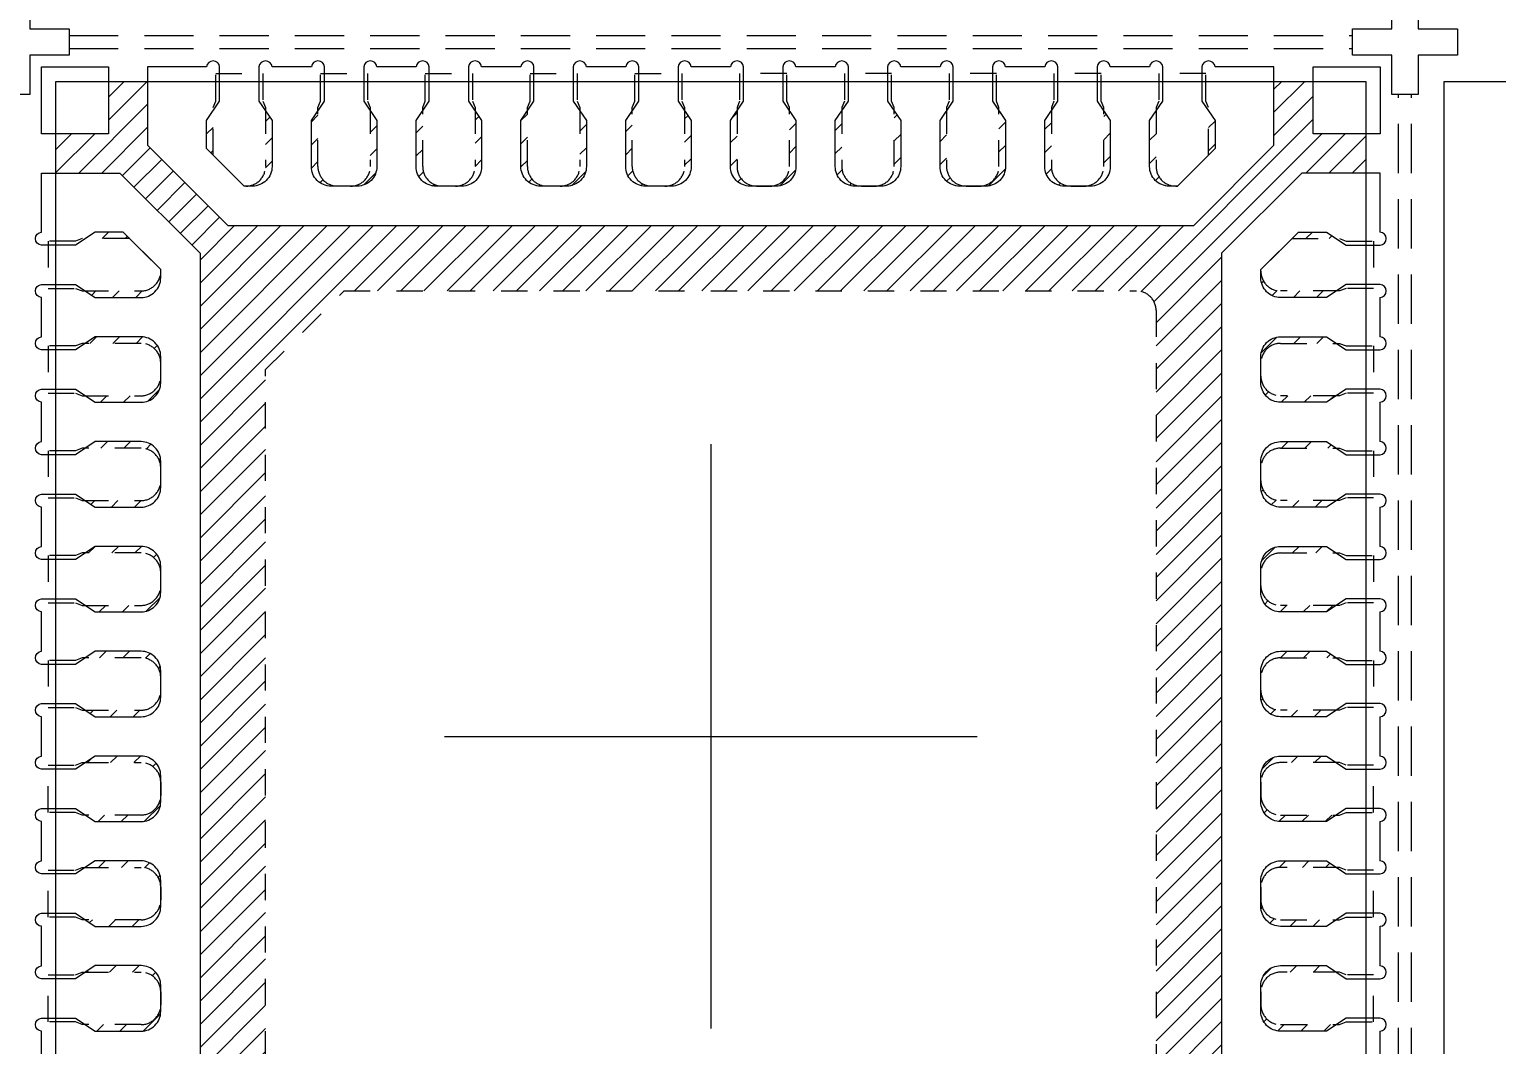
# Model space of a CAD drawing. Extents: x -140 to 3541, y -503 to -95.
# Drawn here: x 3213.26 to 3218.86, y -342.24 to -338.36 of the extents above; entities that cross this region are included whole.
import ezdxf

# ---------------------------------------------------------------- set-up
doc = ezdxf.new("R2010")
doc.units = 0
doc.header["$LTSCALE"] = 5
doc.header["$MEASUREMENT"] = 0
doc.header["$PDMODE"] = 3
doc.linetypes.add('CENTER', pattern=[2, 1.25, -0.25, 0.25, -0.25])
doc.linetypes.add('HIDDEN', pattern=[0.375, 0.25, -0.125])
doc.layers.get('Defpoints').update_dxf_attribs({"linetype": 'CONTINUOUS'})
for name, color, linetype in [('1', 7, 'CONTINUOUS'), ('1D', 4, 'CONTINUOUS'), ('center', 1, 'CONTINUOUS'), ('ETCH', 4, 'CONTINUOUS'), ('PKG', 2, 'CONTINUOUS'), ('标注', 4, 'CONTINUOUS')]:
    doc.layers.add(name, color=color, linetype=linetype)
doc.styles.add('SIMPLEX', font='SIMPLEX')
doc.styles.add('宋体', font='')
doc.styles.get('宋体').set_extended_font_data('SimSun')
doc.dimstyles.new('副本Standard', dxfattribs={"dimtxt": 0.05, "dimasz": 0.05, "dimexe": 0.07, "dimexo": 0.07, "dimgap": 0.07, "dimtad": 1, "dimzin": 1, "dimdsep": 46, "dimtxsty": 'SIMPLEX', "dimcen": 0.1, "dimclrd": 256, "dimclre": 256, "dimclrt": 256, "dimadec": 0, "dimazin": 0, "dimtfac": 1, "dimtofl": 0, "dimtmove": 0, "dimatfit": 0, "dimfxl": 1, "dimlwd": -1, "dimlwe": -1, "dimarcsym": 0})
pattern_1 = [(45, (3216.350355, -338.826074), (-0.0441942, 0.0441942), [])]

# ---------------------------------------------------------------- blocks, each defined once
blk = doc.blocks.new('*D110')
at = {"layer": 'Defpoints', "color": 0}
for p in [(3239.5643, -274.4233), (3204.8143, -346.9113), (3206.9959, -355.1343)]:
    blk.add_point(p, dxfattribs=at)
at = {"layer": '标注', "lineweight": 0}
for p, q in [((3204.8143, -346.9363), (3204.8143, -351.1343)), ((3204.8143, -351.1343), (3206.9959, -353.1343)), ((3206.9959, -353.1343), (3206.9959, -355.1343))]:
    blk.add_line(p, q, dxfattribs=at)
at = {"layer": '标注', "lineweight": 0, "insert": (3206.9959, -357.2513), "char_height": 1, "attachment_point": 5, "rotation": 90, "style": '宋体'}
blk.add_mtext('34.750', dxfattribs=at)
blk = doc.blocks.new('*D131')
at = {"layer": 'Defpoints', "color": 0}
for p in [(3204.8213, -274.4233), (3198.5555, -349.3993), (3232.8023, -349.3993)]:
    blk.add_point(p, dxfattribs=at)
at = {"layer": '标注', "lineweight": 0}
blk.add_line((3232.7773, -349.3993), (3198.5555, -349.3993), dxfattribs=at)
at = {"layer": '标注', "lineweight": 0, "insert": (3196.4412, -349.3993), "char_height": 1, "attachment_point": 5, "style": '宋体'}
blk.add_mtext('74.976', dxfattribs=at)

msp = doc.modelspace()

# ---------------------------------------------------------------- hatches: boundary and pattern name
at = {"layer": 'ETCH', "lineweight": 0}
h = msp.add_hatch(dxfattribs=at)
h.set_pattern_fill('ANSI31', color=256, scale=0.5)
h.set_pattern_definition([(45, (2657.711686, -341.60486), (-0.044194174, 0.044194174), [])])
h.paths.add_polyline_path([(3217.81434, -339.21741), (3218.12041, -338.91135), (3218.36434, -338.91135), (3218.36434, -338.76135), (3218.16434, -338.76135), (3218.16434, -338.56135), (3218.01434, -338.56135), (3218.01434, -338.80528), (3217.70828, -339.11135), (3214.02041, -339.11135), (3213.71434, -338.80528), (3213.71434, -338.56135), (3213.56434, -338.56135), (3213.56434, -338.76135), (3213.36434, -338.76135), (3213.36434, -338.91135), (3213.60828, -338.91135), (3213.91434, -339.21741), (3213.91434, -342.90528), (3213.60828, -343.21135), (3213.36434, -343.21135), (3213.36434, -343.36135), (3213.56434, -343.36135), (3213.56434, -343.56135), (3213.71434, -343.56135), (3213.71434, -343.31741), (3214.02041, -343.01135), (3217.70828, -343.01135), (3218.01434, -343.31741), (3218.01434, -343.56135), (3218.16434, -343.56135), (3218.16434, -343.36135), (3218.36434, -343.36135), (3218.36434, -343.21135), (3218.12041, -343.21135), (3217.81434, -342.90528)])
h.paths.add_polyline_path([(3214.46434, -339.36135), (3217.48934, -339.36135, -0.4142136), (3217.56434, -339.43635), (3217.56434, -342.68635, -0.4142136), (3217.48934, -342.76135), (3214.23934, -342.76135, -0.4142136), (3214.16434, -342.68635), (3214.16434, -339.66135)], flags=16)
h = msp.add_hatch(dxfattribs=at)
h.set_pattern_fill('ANSI31', color=256, scale=0.5)
h.set_pattern_definition(pattern_1)
h.paths.add_polyline_path([(3216.36434, -338.67385), (3216.33934, -338.71135), (3216.33934, -338.88635, 0.4142136), (3216.41434, -338.96135), (3216.43934, -338.96135, -0.4142136), (3216.36434, -338.88635)])
h.paths.add_polyline_path([(3216.58934, -338.71135), (3216.56434, -338.67385), (3216.56434, -338.88635, -0.4142136), (3216.48934, -338.96135), (3216.51434, -338.96135, 0.4142136), (3216.58934, -338.88635)])
h.paths.add_polyline_path([(3216.76434, -338.67385), (3216.73934, -338.71135), (3216.73934, -338.88635, 0.4142136), (3216.81434, -338.96135), (3216.83934, -338.96135, -0.4142136), (3216.76434, -338.88635)])
h.paths.add_polyline_path([(3216.98934, -338.71135), (3216.96434, -338.67385), (3216.96434, -338.88635, -0.4142136), (3216.88934, -338.96135), (3216.91434, -338.96135, 0.4142136), (3216.98934, -338.88635)])
h.paths.add_polyline_path([(3217.16434, -338.67385), (3217.13934, -338.71135), (3217.13934, -338.88635, 0.4142136), (3217.21434, -338.96135), (3217.23934, -338.96135, -0.4142136), (3217.16434, -338.88635)])
h.paths.add_polyline_path([(3217.38934, -338.71135), (3217.36434, -338.67385), (3217.36434, -338.88635, -0.4142136), (3217.28934, -338.96135), (3217.31434, -338.96135, 0.4142136), (3217.38934, -338.88635)])
h.paths.add_polyline_path([(3217.56434, -338.67385), (3217.53934, -338.71135), (3217.53934, -338.88635, 0.4142136), (3217.61434, -338.96135), (3217.63934, -338.96135, -0.4142136), (3217.56434, -338.88635)])
h.paths.add_polyline_path([(3217.78934, -338.71135), (3217.76434, -338.67385), (3217.76434, -338.84315), (3217.78934, -338.81815)])
h.paths.add_polyline_path([(3213.96434, -338.67385), (3213.93934, -338.71135), (3213.93934, -338.81815), (3213.96434, -338.84315)])
h.paths.add_polyline_path([(3214.18934, -338.71135), (3214.16434, -338.67385), (3214.16434, -338.88635, -0.4142136), (3214.08934, -338.96135), (3214.11434, -338.96135, 0.4142136), (3214.18934, -338.88635)])
h.paths.add_polyline_path([(3214.36434, -338.67385), (3214.33934, -338.71135), (3214.33934, -338.88635, 0.4142136), (3214.41434, -338.96135), (3214.43934, -338.96135, -0.4142136), (3214.36434, -338.88635)])
h.paths.add_polyline_path([(3214.58934, -338.71135), (3214.56434, -338.67385), (3214.56434, -338.88635, -0.4142136), (3214.48934, -338.96135), (3214.51434, -338.96135, 0.4142136), (3214.58934, -338.88635)])
h.paths.add_polyline_path([(3214.76434, -338.67385), (3214.73934, -338.71135), (3214.73934, -338.88635, 0.4142136), (3214.81434, -338.96135), (3214.83934, -338.96135, -0.4142136), (3214.76434, -338.88635)])
h.paths.add_polyline_path([(3214.98934, -338.71135), (3214.96434, -338.67385), (3214.96434, -338.88635, -0.4142136), (3214.88934, -338.96135), (3214.91434, -338.96135, 0.4142136), (3214.98934, -338.88635)])
h.paths.add_polyline_path([(3215.16434, -338.67385), (3215.13934, -338.71135), (3215.13934, -338.88635, 0.4142136), (3215.21434, -338.96135), (3215.23934, -338.96135, -0.4142136), (3215.16434, -338.88635)])
h.paths.add_polyline_path([(3215.38934, -338.71135), (3215.36434, -338.67385), (3215.36434, -338.88635, -0.4142136), (3215.28934, -338.96135), (3215.31434, -338.96135, 0.4142136), (3215.38934, -338.88635)])
h.paths.add_polyline_path([(3215.56434, -338.67385), (3215.53934, -338.71135), (3215.53934, -338.88635, 0.4142136), (3215.61434, -338.96135), (3215.63934, -338.96135, -0.4142136), (3215.56434, -338.88635)])
h.paths.add_polyline_path([(3215.78934, -338.71135), (3215.76434, -338.67385), (3215.76434, -338.88635, -0.4142136), (3215.68934, -338.96135), (3215.71434, -338.96135, 0.4142136), (3215.78934, -338.88635)])
h.paths.add_polyline_path([(3215.96434, -338.67385), (3215.93934, -338.71135), (3215.93934, -338.88635, 0.4142136), (3216.01434, -338.96135), (3216.03934, -338.96135, -0.4142136), (3215.96434, -338.88635)])
h.paths.add_polyline_path([(3216.18934, -338.71135), (3216.16434, -338.67385), (3216.16434, -338.88635, -0.4142136), (3216.08934, -338.96135), (3216.11434, -338.96135, 0.4142136), (3216.18934, -338.88635)])
h = msp.add_hatch(dxfattribs=at)
h.set_pattern_fill('ANSI31', color=256, scale=0.5)
h.set_pattern_definition(pattern_1)
h.paths.add_polyline_path([(3213.47684, -340.56135), (3213.51434, -340.58635), (3213.68934, -340.58635, 0.4142136), (3213.76434, -340.51135), (3213.76434, -340.48635, -0.4142136), (3213.68934, -340.56135)])
h.paths.add_polyline_path([(3213.51434, -340.33635), (3213.47684, -340.36135), (3213.68934, -340.36135, -0.4142136), (3213.76434, -340.43635), (3213.76434, -340.41135, 0.4142136), (3213.68934, -340.33635)])
h.paths.add_polyline_path([(3213.47684, -340.16135), (3213.51434, -340.18635), (3213.68934, -340.18635, 0.4142136), (3213.76434, -340.11135), (3213.76434, -340.08635, -0.4142136), (3213.68934, -340.16135)])
h.paths.add_polyline_path([(3213.51434, -339.93635), (3213.47684, -339.96135), (3213.68934, -339.96135, -0.4142136), (3213.76434, -340.03635), (3213.76434, -340.01135, 0.4142136), (3213.68934, -339.93635)])
h.paths.add_polyline_path([(3213.47684, -339.76135), (3213.51434, -339.78635), (3213.68934, -339.78635, 0.4142136), (3213.76434, -339.71135), (3213.76434, -339.68635, -0.4142136), (3213.68934, -339.76135)])
h.paths.add_polyline_path([(3213.51434, -339.53635), (3213.47684, -339.56135), (3213.68934, -339.56135, -0.4142136), (3213.76434, -339.63635), (3213.76434, -339.61135, 0.4142136), (3213.68934, -339.53635)])
h.paths.add_polyline_path([(3213.47684, -339.36135), (3213.51434, -339.38635), (3213.68934, -339.38635, 0.4142136), (3213.76434, -339.31135), (3213.76434, -339.28635, -0.4142136), (3213.68934, -339.36135)])
h.paths.add_polyline_path([(3213.51434, -339.13635), (3213.47684, -339.16135), (3213.64614, -339.16135), (3213.62114, -339.13635)])
h.paths.add_polyline_path([(3213.47684, -342.96135), (3213.51434, -342.98635), (3213.62114, -342.98635), (3213.64614, -342.96135)])
h.paths.add_polyline_path([(3213.51434, -342.73635), (3213.47684, -342.76135), (3213.68934, -342.76135, -0.4142136), (3213.76434, -342.83635), (3213.76434, -342.81135, 0.4142136), (3213.68934, -342.73635)])
h.paths.add_polyline_path([(3213.47684, -342.56135), (3213.51434, -342.58635), (3213.68934, -342.58635, 0.4142136), (3213.76434, -342.51135), (3213.76434, -342.48635, -0.4142136), (3213.68934, -342.56135)])
h.paths.add_polyline_path([(3213.51434, -342.33635), (3213.47684, -342.36135), (3213.68934, -342.36135, -0.4142136), (3213.76434, -342.43635), (3213.76434, -342.41135, 0.4142136), (3213.68934, -342.33635)])
h.paths.add_polyline_path([(3213.47684, -342.16135), (3213.51434, -342.18635), (3213.68934, -342.18635, 0.4142136), (3213.76434, -342.11135), (3213.76434, -342.08635, -0.4142136), (3213.68934, -342.16135)])
h.paths.add_polyline_path([(3213.51434, -341.93635), (3213.47684, -341.96135), (3213.68934, -341.96135, -0.4142136), (3213.76434, -342.03635), (3213.76434, -342.01135, 0.4142136), (3213.68934, -341.93635)])
h.paths.add_polyline_path([(3213.47684, -341.76135), (3213.51434, -341.78635), (3213.68934, -341.78635, 0.4142136), (3213.76434, -341.71135), (3213.76434, -341.68635, -0.4142136), (3213.68934, -341.76135)])
h.paths.add_polyline_path([(3213.51434, -341.53635), (3213.47684, -341.56135), (3213.68934, -341.56135, -0.4142136), (3213.76434, -341.63635), (3213.76434, -341.61135, 0.4142136), (3213.68934, -341.53635)])
h.paths.add_polyline_path([(3213.47684, -341.36135), (3213.51434, -341.38635), (3213.68934, -341.38635, 0.4142136), (3213.76434, -341.31135), (3213.76434, -341.28635, -0.4142136), (3213.68934, -341.36135)])
h.paths.add_polyline_path([(3213.51434, -341.13635), (3213.47684, -341.16135), (3213.68934, -341.16135, -0.4142136), (3213.76434, -341.23635), (3213.76434, -341.21135, 0.4142136), (3213.68934, -341.13635)])
h.paths.add_polyline_path([(3213.47684, -340.96135), (3213.51434, -340.98635), (3213.68934, -340.98635, 0.4142136), (3213.76434, -340.91135), (3213.76434, -340.88635, -0.4142136), (3213.68934, -340.96135)])
h.paths.add_polyline_path([(3213.51434, -340.73635), (3213.47684, -340.76135), (3213.68934, -340.76135, -0.4142136), (3213.76434, -340.83635), (3213.76434, -340.81135, 0.4142136), (3213.68934, -340.73635)])
h = msp.add_hatch(dxfattribs=at)
h.set_pattern_fill('ANSI31', color=256, scale=0.5)
h.set_pattern_definition(pattern_1)
h.paths.add_polyline_path([(3218.25184, -340.56135), (3218.21434, -340.58635), (3218.03934, -340.58635, -0.4142136), (3217.96434, -340.51135), (3217.96434, -340.48635, 0.4142136), (3218.03934, -340.56135)])
h.paths.add_polyline_path([(3218.21434, -340.33635), (3218.25184, -340.36135), (3218.03934, -340.36135, 0.4142136), (3217.96434, -340.43635), (3217.96434, -340.41135, -0.4142136), (3218.03934, -340.33635)])
h.paths.add_polyline_path([(3218.25184, -340.16135), (3218.21434, -340.18635), (3218.03934, -340.18635, -0.4142136), (3217.96434, -340.11135), (3217.96434, -340.08635, 0.4142136), (3218.03934, -340.16135)])
h.paths.add_polyline_path([(3218.21434, -339.93635), (3218.25184, -339.96135), (3218.03934, -339.96135, 0.4142136), (3217.96434, -340.03635), (3217.96434, -340.01135, -0.4142136), (3218.03934, -339.93635)])
h.paths.add_polyline_path([(3218.25184, -339.76135), (3218.21434, -339.78635), (3218.03934, -339.78635, -0.4142136), (3217.96434, -339.71135), (3217.96434, -339.68635, 0.4142136), (3218.03934, -339.76135)])
h.paths.add_polyline_path([(3218.21434, -339.53635), (3218.25184, -339.56135), (3218.03934, -339.56135, 0.4142136), (3217.96434, -339.63635), (3217.96434, -339.61135, -0.4142136), (3218.03934, -339.53635)])
h.paths.add_polyline_path([(3218.25184, -339.36135), (3218.21434, -339.38635), (3218.03934, -339.38635, -0.4142136), (3217.96434, -339.31135), (3217.96434, -339.28635, 0.4142136), (3218.03934, -339.36135)])
h.paths.add_polyline_path([(3218.21434, -339.13635), (3218.25184, -339.16135), (3218.08254, -339.16135), (3218.10754, -339.13635)])
h.paths.add_polyline_path([(3218.25184, -342.96135), (3218.21434, -342.98635), (3218.10754, -342.98635), (3218.08254, -342.96135)])
h.paths.add_polyline_path([(3218.21434, -342.73635), (3218.25184, -342.76135), (3218.03934, -342.76135, 0.4142136), (3217.96434, -342.83635), (3217.96434, -342.81135, -0.4142136), (3218.03934, -342.73635)])
h.paths.add_polyline_path([(3218.25184, -342.56135), (3218.21434, -342.58635), (3218.03934, -342.58635, -0.4142136), (3217.96434, -342.51135), (3217.96434, -342.48635, 0.4142136), (3218.03934, -342.56135)])
h.paths.add_polyline_path([(3218.21434, -342.33635), (3218.25184, -342.36135), (3218.03934, -342.36135, 0.4142136), (3217.96434, -342.43635), (3217.96434, -342.41135, -0.4142136), (3218.03934, -342.33635)])
h.paths.add_polyline_path([(3218.25184, -342.16135), (3218.21434, -342.18635), (3218.03934, -342.18635, -0.4142136), (3217.96434, -342.11135), (3217.96434, -342.08635, 0.4142136), (3218.03934, -342.16135)])
h.paths.add_polyline_path([(3218.21434, -341.93635), (3218.25184, -341.96135), (3218.03934, -341.96135, 0.4142136), (3217.96434, -342.03635), (3217.96434, -342.01135, -0.4142136), (3218.03934, -341.93635)])
h.paths.add_polyline_path([(3218.25184, -341.76135), (3218.21434, -341.78635), (3218.03934, -341.78635, -0.4142136), (3217.96434, -341.71135), (3217.96434, -341.68635, 0.4142136), (3218.03934, -341.76135)])
h.paths.add_polyline_path([(3218.21434, -341.53635), (3218.25184, -341.56135), (3218.03934, -341.56135, 0.4142136), (3217.96434, -341.63635), (3217.96434, -341.61135, -0.4142136), (3218.03934, -341.53635)])
h.paths.add_polyline_path([(3218.25184, -341.36135), (3218.21434, -341.38635), (3218.03934, -341.38635, -0.4142136), (3217.96434, -341.31135), (3217.96434, -341.28635, 0.4142136), (3218.03934, -341.36135)])
h.paths.add_polyline_path([(3218.21434, -341.13635), (3218.25184, -341.16135), (3218.03934, -341.16135, 0.4142136), (3217.96434, -341.23635), (3217.96434, -341.21135, -0.4142136), (3218.03934, -341.13635)])
h.paths.add_polyline_path([(3218.25184, -340.96135), (3218.21434, -340.98635), (3218.03934, -340.98635, -0.4142136), (3217.96434, -340.91135), (3217.96434, -340.88635, 0.4142136), (3218.03934, -340.96135)])
h.paths.add_polyline_path([(3218.21434, -340.73635), (3218.25184, -340.76135), (3218.03934, -340.76135, 0.4142136), (3217.96434, -340.83635), (3217.96434, -340.81135, -0.4142136), (3218.03934, -340.73635)])

# ---------------------------------------------------------------- linework, layer by layer
at = {"layer": '1', "lineweight": 0}
msp.add_lwpolyline([(3214.5892, -338.50635, 0.9266253), (3214.53934, -338.50635), (3214.53934, -338.63635), (3214.58934, -338.71135), (3214.58934, -338.88635, -0.4142136), (3214.51434, -338.96135), (3214.41434, -338.96135, -0.4142136), (3214.33934, -338.88635), (3214.33934, -338.71135), (3214.38934, -338.63635), (3214.38934, -338.50635, 0.9266253), (3214.33949, -338.50635), (3214.1892, -338.50635, 0.9266253), (3214.13934, -338.50635), (3214.13934, -338.63635), (3214.18934, -338.71135), (3214.18934, -338.88635, -0.4142136), (3214.11434, -338.96135), (3214.08254, -338.96135), (3213.93934, -338.81815), (3213.93934, -338.71135), (3213.98934, -338.63635), (3213.98934, -338.50635, 0.9266253), (3213.93949, -338.50635), (3213.71434, -338.50635), (3213.71434, -338.80528), (3214.02041, -339.11135), (3217.70828, -339.11135), (3218.01434, -338.80528), (3218.01434, -338.50635), (3217.7892, -338.50635, 0.9266253), (3217.73934, -338.50635), (3217.73934, -338.63635), (3217.78934, -338.71135), (3217.78934, -338.81815), (3217.64614, -338.96135), (3217.61434, -338.96135, -0.4142136), (3217.53934, -338.88635), (3217.53934, -338.71135), (3217.58934, -338.63635), (3217.58934, -338.50635, 0.9266253), (3217.53949, -338.50635), (3217.3892, -338.50635, 0.9266253), (3217.33934, -338.50635), (3217.33934, -338.63635), (3217.38934, -338.71135), (3217.38934, -338.88635, -0.4142136), (3217.31434, -338.96135), (3217.21434, -338.96135, -0.4142136), (3217.13934, -338.88635), (3217.13934, -338.71135), (3217.18934, -338.63635), (3217.18934, -338.50635, 0.9266253), (3217.13949, -338.50635), (3216.9892, -338.50635, 0.9266253), (3216.93934, -338.50635), (3216.93934, -338.63635), (3216.98934, -338.71135), (3216.98934, -338.88635, -0.4142136), (3216.91434, -338.96135), (3216.81434, -338.96135, -0.4142136), (3216.73934, -338.88635), (3216.73934, -338.71135), (3216.78934, -338.63635), (3216.78934, -338.50635, 0.9266253), (3216.73949, -338.50635), (3216.5892, -338.50635, 0.9266253), (3216.53934, -338.50635), (3216.53934, -338.63635), (3216.58934, -338.71135), (3216.58934, -338.88635, -0.4142136), (3216.51434, -338.96135), (3216.41434, -338.96135, -0.4142136), (3216.33934, -338.88635), (3216.33934, -338.71135), (3216.38934, -338.63635), (3216.38934, -338.50635, 0.9266253), (3216.33949, -338.50635), (3216.1892, -338.50635, 0.9266253), (3216.13934, -338.50635), (3216.13934, -338.63635), (3216.18934, -338.71135), (3216.18934, -338.88635, -0.4142136), (3216.11434, -338.96135), (3216.01434, -338.96135, -0.4142136), (3215.93934, -338.88635), (3215.93934, -338.71135), (3215.98934, -338.63635), (3215.98934, -338.50635, 0.9266253), (3215.93949, -338.50635), (3215.7892, -338.50635, 0.9266253), (3215.73934, -338.50635), (3215.73934, -338.63635), (3215.78934, -338.71135), (3215.78934, -338.88635, -0.4142136), (3215.71434, -338.96135), (3215.61434, -338.96135, -0.4142136), (3215.53934, -338.88635), (3215.53934, -338.71135), (3215.58934, -338.63635), (3215.58934, -338.50635, 0.9266253), (3215.53949, -338.50635), (3215.3892, -338.50635, 0.9266253), (3215.33934, -338.50635), (3215.33934, -338.63635), (3215.38934, -338.71135), (3215.38934, -338.88635, -0.4142136), (3215.31434, -338.96135), (3215.21434, -338.96135, -0.4142136), (3215.13934, -338.88635), (3215.13934, -338.71135), (3215.18934, -338.63635), (3215.18934, -338.50635, 0.9266253), (3215.13949, -338.50635), (3214.9892, -338.50635, 0.9266253), (3214.93934, -338.50635), (3214.93934, -338.63635), (3214.98934, -338.71135), (3214.98934, -338.88635, -0.4142136), (3214.91434, -338.96135), (3214.81434, -338.96135, -0.4142136), (3214.73934, -338.88635), (3214.73934, -338.71135), (3214.78934, -338.63635), (3214.78934, -338.50635, 0.9266253), (3214.73949, -338.50635)], format="xyb", close=True, dxfattribs=at)
at = {"layer": '1', "linetype": 'Continuous', "lineweight": 0}
for points in [[(3213.30934, -338.76135), (3213.30934, -338.50635), (3213.56434, -338.50635), (3213.56434, -338.76135)], [(3218.16434, -338.76135), (3218.16434, -338.50635), (3218.41934, -338.50635), (3218.41934, -338.76135)]]:
    msp.add_lwpolyline(points, close=True, dxfattribs=at)
msp.add_lwpolyline([(3213.30934, -342.33649), (3213.30934, -342.1862, -0.9266253), (3213.30934, -342.13635), (3213.43934, -342.13635), (3213.51434, -342.18635), (3213.68934, -342.18635, 0.4142136), (3213.76434, -342.11135), (3213.76434, -342.01135, 0.4142136), (3213.68934, -341.93635), (3213.51434, -341.93635), (3213.43934, -341.98635), (3213.30934, -341.98635, -0.9266253), (3213.30934, -341.93649), (3213.30934, -341.7862, -0.9266253), (3213.30934, -341.73635), (3213.43934, -341.73635), (3213.51434, -341.78635), (3213.68934, -341.78635, 0.4142136), (3213.76434, -341.71135), (3213.76434, -341.61135, 0.4142136), (3213.68934, -341.53635), (3213.51434, -341.53635), (3213.43934, -341.58635), (3213.30934, -341.58635, -0.9266253), (3213.30934, -341.53649), (3213.30934, -341.3862, -0.9266253), (3213.30934, -341.33635), (3213.43934, -341.33635), (3213.51434, -341.38635), (3213.68934, -341.38635, 0.4142136), (3213.76434, -341.31135), (3213.76434, -341.21135, 0.4142136), (3213.68934, -341.13635), (3213.51434, -341.13635), (3213.43934, -341.18635), (3213.30934, -341.18635, -0.9266253), (3213.30934, -341.13649), (3213.30934, -340.9862, -0.9266253), (3213.30934, -340.93635), (3213.43934, -340.93635), (3213.51434, -340.98635), (3213.68934, -340.98635, 0.4142136), (3213.76434, -340.91135), (3213.76434, -340.81135, 0.4142136), (3213.68934, -340.73635), (3213.51434, -340.73635), (3213.43934, -340.78635), (3213.30934, -340.78635, -0.9266253), (3213.30934, -340.73649), (3213.30934, -340.5862, -0.9266253), (3213.30934, -340.53635), (3213.43934, -340.53635), (3213.51434, -340.58635), (3213.68934, -340.58635, 0.4142136), (3213.76434, -340.51135), (3213.76434, -340.41135, 0.4142136), (3213.68934, -340.33635), (3213.51434, -340.33635), (3213.43934, -340.38635), (3213.30934, -340.38635, -0.9266253), (3213.30934, -340.33649), (3213.30934, -340.1862, -0.9266253), (3213.30934, -340.13635), (3213.43934, -340.13635), (3213.51434, -340.18635), (3213.68934, -340.18635, 0.4142136), (3213.76434, -340.11135), (3213.76434, -340.01135, 0.4142136), (3213.68934, -339.93635), (3213.51434, -339.93635), (3213.43934, -339.98635), (3213.30934, -339.98635, -0.9266253), (3213.30934, -339.93649), (3213.30934, -339.7862, -0.9266253), (3213.30934, -339.73635), (3213.43934, -339.73635), (3213.51434, -339.78635), (3213.68934, -339.78635, 0.4142136), (3213.76434, -339.71135), (3213.76434, -339.61135, 0.4142136), (3213.68934, -339.53635), (3213.51434, -339.53635), (3213.43934, -339.58635), (3213.30934, -339.58635, -0.9266253), (3213.30934, -339.53649), (3213.30934, -339.3862, -0.9266253), (3213.30934, -339.33635), (3213.43934, -339.33635), (3213.51434, -339.38635), (3213.68934, -339.38635, 0.4142136), (3213.76434, -339.31135), (3213.76434, -339.27955), (3213.62114, -339.13635), (3213.51434, -339.13635), (3213.43934, -339.18635), (3213.30934, -339.18635, -0.9266253), (3213.30934, -339.13649), (3213.30934, -338.91135), (3213.60828, -338.91135), (3213.91434, -339.21741), (3213.91434, -342.90528)], format="xyb", dxfattribs=at)
at = {"layer": '1', "lineweight": 0}
msp.add_lwpolyline([(3218.41934, -342.33649), (3218.41934, -342.1862, 0.9266253), (3218.41934, -342.13635), (3218.28934, -342.13635), (3218.21434, -342.18635), (3218.03934, -342.18635, -0.4142136), (3217.96434, -342.11135), (3217.96434, -342.01135, -0.4142136), (3218.03934, -341.93635), (3218.21434, -341.93635), (3218.28934, -341.98635), (3218.41934, -341.98635, 0.9266253), (3218.41934, -341.93649), (3218.41934, -341.7862, 0.9266253), (3218.41934, -341.73635), (3218.28934, -341.73635), (3218.21434, -341.78635), (3218.03934, -341.78635, -0.4142136), (3217.96434, -341.71135), (3217.96434, -341.61135, -0.4142136), (3218.03934, -341.53635), (3218.21434, -341.53635), (3218.28934, -341.58635), (3218.41934, -341.58635, 0.9266253), (3218.41934, -341.53649), (3218.41934, -341.3862, 0.9266253), (3218.41934, -341.33635), (3218.28934, -341.33635), (3218.21434, -341.38635), (3218.03934, -341.38635, -0.4142136), (3217.96434, -341.31135), (3217.96434, -341.21135, -0.4142136), (3218.03934, -341.13635), (3218.21434, -341.13635), (3218.28934, -341.18635), (3218.41934, -341.18635, 0.9266253), (3218.41934, -341.13649), (3218.41934, -340.9862, 0.9266253), (3218.41934, -340.93635), (3218.28934, -340.93635), (3218.21434, -340.98635), (3218.03934, -340.98635, -0.4142136), (3217.96434, -340.91135), (3217.96434, -340.81135, -0.4142136), (3218.03934, -340.73635), (3218.21434, -340.73635), (3218.28934, -340.78635), (3218.41934, -340.78635, 0.9266253), (3218.41934, -340.73649), (3218.41934, -340.5862, 0.9266253), (3218.41934, -340.53635), (3218.28934, -340.53635), (3218.21434, -340.58635), (3218.03934, -340.58635, -0.4142136), (3217.96434, -340.51135), (3217.96434, -340.41135, -0.4142136), (3218.03934, -340.33635), (3218.21434, -340.33635), (3218.28934, -340.38635), (3218.41934, -340.38635, 0.9266253), (3218.41934, -340.33649), (3218.41934, -340.1862, 0.9266253), (3218.41934, -340.13635), (3218.28934, -340.13635), (3218.21434, -340.18635), (3218.03934, -340.18635, -0.4142136), (3217.96434, -340.11135), (3217.96434, -340.01135, -0.4142136), (3218.03934, -339.93635), (3218.21434, -339.93635), (3218.28934, -339.98635), (3218.41934, -339.98635, 0.9266253), (3218.41934, -339.93649), (3218.41934, -339.7862, 0.9266253), (3218.41934, -339.73635), (3218.28934, -339.73635), (3218.21434, -339.78635), (3218.03934, -339.78635, -0.4142136), (3217.96434, -339.71135), (3217.96434, -339.61135, -0.4142136), (3218.03934, -339.53635), (3218.21434, -339.53635), (3218.28934, -339.58635), (3218.41934, -339.58635, 0.9266253), (3218.41934, -339.53649), (3218.41934, -339.3862, 0.9266253), (3218.41934, -339.33635), (3218.28934, -339.33635), (3218.21434, -339.38635), (3218.03934, -339.38635, -0.4142136), (3217.96434, -339.31135), (3217.96434, -339.27955), (3218.10754, -339.13635), (3218.21434, -339.13635), (3218.28934, -339.18635), (3218.41934, -339.18635, 0.9266253), (3218.41934, -339.13649), (3218.41934, -338.91135), (3218.12041, -338.91135), (3217.81434, -339.21741), (3217.81434, -342.90528)], format="xyb", dxfattribs=at)
at = {"layer": '1D', "linetype": 'HIDDEN', "lineweight": 5, "ltscale": 0.15}
for p, q in [((3213.41434, -338.38635), (3218.31434, -338.38635)), ((3213.41434, -338.43635), (3218.31434, -338.43635)), ((3218.48934, -343.51135), (3218.48934, -338.61135)), ((3218.53934, -343.51135), (3218.53934, -338.61135))]:
    msp.add_line(p, q, dxfattribs=at)
for points in [[(3213.16434, -338.21135), (3213.26434, -338.21135), (3213.26434, -338.36135), (3213.41434, -338.36135), (3213.41434, -338.46135), (3213.26434, -338.46135), (3213.26434, -338.61135), (3213.16434, -338.61135), (3213.16434, -338.46135), (3213.01434, -338.46135), (3213.01434, -338.36135), (3213.16434, -338.36135), (3213.16434, -338.21135)], [(3218.46434, -338.21135), (3218.56434, -338.21135), (3218.56434, -338.36135), (3218.71434, -338.36135), (3218.71434, -338.46135), (3218.56434, -338.46135), (3218.56434, -338.61135), (3218.46434, -338.61135), (3218.46434, -338.46135), (3218.31434, -338.46135), (3218.31434, -338.36135), (3218.46434, -338.36135), (3218.46434, -338.21135)]]:
    msp.add_lwpolyline(points, dxfattribs=at)
at = {"layer": '1D', "linetype": 'HIDDEN', "lineweight": 0, "ltscale": 0.05}
for points in [[(3214.15434, -338.53135), (3214.15434, -338.63635), (3214.16434, -338.66135), (3214.16434, -338.88635, -0.4142136), (3214.08934, -338.96135), (3214.08254, -338.96135), (3213.96434, -338.84315), (3213.96434, -338.66135), (3213.97434, -338.63635), (3213.97434, -338.53135)], [(3214.55434, -338.53135), (3214.55434, -338.63635), (3214.56434, -338.66135), (3214.56434, -338.88635, -0.4142136), (3214.48934, -338.96135), (3214.43934, -338.96135, -0.4142136), (3214.36434, -338.88635), (3214.36434, -338.66135), (3214.37434, -338.63635), (3214.37434, -338.53135)], [(3214.95434, -338.53135), (3214.95434, -338.63635), (3214.96434, -338.66135), (3214.96434, -338.88635, -0.4142136), (3214.88934, -338.96135), (3214.83934, -338.96135, -0.4142136), (3214.76434, -338.88635), (3214.76434, -338.66135), (3214.77434, -338.63635), (3214.77434, -338.53135)], [(3215.35434, -338.53135), (3215.35434, -338.63635), (3215.36434, -338.66135), (3215.36434, -338.88635, -0.4142136), (3215.28934, -338.96135), (3215.23934, -338.96135, -0.4142136), (3215.16434, -338.88635), (3215.16434, -338.66135), (3215.17434, -338.63635), (3215.17434, -338.53135)], [(3215.75434, -338.53135), (3215.75434, -338.63635), (3215.76434, -338.66135), (3215.76434, -338.88635, -0.4142136), (3215.68934, -338.96135), (3215.63934, -338.96135, -0.4142136), (3215.56434, -338.88635), (3215.56434, -338.66135), (3215.57434, -338.63635), (3215.57434, -338.53135)], [(3216.15434, -338.53135), (3215.97434, -338.53135), (3215.97434, -338.63635), (3215.96434, -338.66135), (3215.96434, -338.88635, 0.4142136), (3216.03934, -338.96135), (3216.08934, -338.96135, 0.4142136), (3216.16434, -338.88635), (3216.16434, -338.66135), (3216.15434, -338.63635)], [(3216.55434, -338.53135), (3216.37434, -338.53135), (3216.37434, -338.63635), (3216.36434, -338.66135), (3216.36434, -338.88635, 0.4142136), (3216.43934, -338.96135), (3216.48934, -338.96135, 0.4142136), (3216.56434, -338.88635), (3216.56434, -338.66135), (3216.55434, -338.63635)], [(3216.95434, -338.53135), (3216.77434, -338.53135), (3216.77434, -338.63635), (3216.76434, -338.66135), (3216.76434, -338.88635, 0.4142136), (3216.83934, -338.96135), (3216.88934, -338.96135, 0.4142136), (3216.96434, -338.88635), (3216.96434, -338.66135), (3216.95434, -338.63635)], [(3217.35434, -338.53135), (3217.17434, -338.53135), (3217.17434, -338.63635), (3217.16434, -338.66135), (3217.16434, -338.88635, 0.4142136), (3217.23934, -338.96135), (3217.28934, -338.96135, 0.4142136), (3217.36434, -338.88635), (3217.36434, -338.66135), (3217.35434, -338.63635)], [(3217.75434, -338.53135), (3217.57434, -338.53135), (3217.57434, -338.63635), (3217.56434, -338.66135), (3217.56434, -338.88635, 0.4142136), (3217.63934, -338.96135), (3217.64614, -338.96135), (3217.76434, -338.84315), (3217.76434, -338.66135), (3217.75434, -338.63635)], [(3213.33434, -339.17135), (3213.33434, -339.35135), (3213.43934, -339.35135), (3213.46434, -339.36135), (3213.68934, -339.36135, 0.4142136), (3213.76434, -339.28635), (3213.76434, -339.27955), (3213.64614, -339.16135), (3213.46434, -339.16135), (3213.43934, -339.17135)], [(3218.39434, -339.35135), (3218.28934, -339.35135), (3218.26434, -339.36135), (3218.03934, -339.36135, -0.4142136), (3217.96434, -339.28635), (3217.96434, -339.27955), (3218.08254, -339.16135), (3218.26434, -339.16135), (3218.28934, -339.17135), (3218.39434, -339.17135)], [(3214.16434, -342.68635), (3214.16434, -339.66135), (3214.46434, -339.36135), (3217.48934, -339.36135, -0.4142136), (3217.56434, -339.43635), (3217.56434, -342.68635, -0.4142136), (3217.48934, -342.76135), (3214.23934, -342.76135, -0.4142136)], [(3213.33434, -339.57135), (3213.33434, -339.75135), (3213.43934, -339.75135), (3213.46434, -339.76135), (3213.68934, -339.76135, 0.4142136), (3213.76434, -339.68635), (3213.76434, -339.63635, 0.4142136), (3213.68934, -339.56135), (3213.46434, -339.56135), (3213.43934, -339.57135)], [(3218.39434, -339.75135), (3218.28934, -339.75135), (3218.26434, -339.76135), (3218.03934, -339.76135, -0.4142136), (3217.96434, -339.68635), (3217.96434, -339.63635, -0.4142136), (3218.03934, -339.56135), (3218.26434, -339.56135), (3218.28934, -339.57135), (3218.39434, -339.57135)], [(3213.33434, -339.97135), (3213.33434, -340.15135), (3213.43934, -340.15135), (3213.46434, -340.16135), (3213.68934, -340.16135, 0.4142136), (3213.76434, -340.08635), (3213.76434, -340.03635, 0.4142136), (3213.68934, -339.96135), (3213.46434, -339.96135), (3213.43934, -339.97135)], [(3218.39434, -340.15135), (3218.28934, -340.15135), (3218.26434, -340.16135), (3218.03934, -340.16135, -0.4142136), (3217.96434, -340.08635), (3217.96434, -340.03635, -0.4142136), (3218.03934, -339.96135), (3218.26434, -339.96135), (3218.28934, -339.97135), (3218.39434, -339.97135)], [(3213.33434, -340.37135), (3213.33434, -340.55135), (3213.43934, -340.55135), (3213.46434, -340.56135), (3213.68934, -340.56135, 0.4142136), (3213.76434, -340.48635), (3213.76434, -340.43635, 0.4142136), (3213.68934, -340.36135), (3213.46434, -340.36135), (3213.43934, -340.37135)], [(3218.39434, -340.37135), (3218.39434, -340.55135), (3218.28934, -340.55135), (3218.26434, -340.56135), (3218.03934, -340.56135, -0.4142136), (3217.96434, -340.48635), (3217.96434, -340.43635, -0.4142136), (3218.03934, -340.36135), (3218.26434, -340.36135), (3218.28934, -340.37135)], [(3213.33434, -340.77135), (3213.33434, -340.95135), (3213.43934, -340.95135), (3213.46434, -340.96135), (3213.68934, -340.96135, 0.4142136), (3213.76434, -340.88635), (3213.76434, -340.83635, 0.4142136), (3213.68934, -340.76135), (3213.46434, -340.76135), (3213.43934, -340.77135)], [(3218.39434, -340.95135), (3218.28934, -340.95135), (3218.26434, -340.96135), (3218.03934, -340.96135, -0.4142136), (3217.96434, -340.88635), (3217.96434, -340.83635, -0.4142136), (3218.03934, -340.76135), (3218.26434, -340.76135), (3218.28934, -340.77135), (3218.39434, -340.77135)], [(3213.33434, -341.17135), (3213.43934, -341.17135), (3213.46434, -341.16135), (3213.68934, -341.16135, -0.4142136), (3213.76434, -341.23635), (3213.76434, -341.28635, -0.4142136), (3213.68934, -341.36135), (3213.46434, -341.36135), (3213.43934, -341.35135), (3213.33434, -341.35135)], [(3218.39434, -341.35135), (3218.39434, -341.17135), (3218.28934, -341.17135), (3218.26434, -341.16135), (3218.03934, -341.16135, 0.4142136), (3217.96434, -341.23635), (3217.96434, -341.28635, 0.4142136), (3218.03934, -341.36135), (3218.26434, -341.36135), (3218.28934, -341.35135)], [(3213.33434, -341.57135), (3213.43934, -341.57135), (3213.46434, -341.56135), (3213.68934, -341.56135, -0.4142136), (3213.76434, -341.63635), (3213.76434, -341.68635, -0.4142136), (3213.68934, -341.76135), (3213.46434, -341.76135), (3213.43934, -341.75135), (3213.33434, -341.75135)], [(3218.39434, -341.75135), (3218.39434, -341.57135), (3218.28934, -341.57135), (3218.26434, -341.56135), (3218.03934, -341.56135, 0.4142136), (3217.96434, -341.63635), (3217.96434, -341.68635, 0.4142136), (3218.03934, -341.76135), (3218.26434, -341.76135), (3218.28934, -341.75135)], [(3213.33434, -341.97135), (3213.43934, -341.97135), (3213.46434, -341.96135), (3213.68934, -341.96135, -0.4142136), (3213.76434, -342.03635), (3213.76434, -342.08635, -0.4142136), (3213.68934, -342.16135), (3213.46434, -342.16135), (3213.43934, -342.15135), (3213.33434, -342.15135)], [(3218.39434, -342.15135), (3218.39434, -341.97135), (3218.28934, -341.97135), (3218.26434, -341.96135), (3218.03934, -341.96135, 0.4142136), (3217.96434, -342.03635), (3217.96434, -342.08635, 0.4142136), (3218.03934, -342.16135), (3218.26434, -342.16135), (3218.28934, -342.15135)]]:
    msp.add_lwpolyline(points, format="xyb", close=True, dxfattribs=at)
at = {"layer": 'center', "lineweight": 0}
for p, q in [((3215.86434, -339.94661), (3215.86434, -342.17609)), ((3215.86434, -339.94661), (3215.86434, -342.17609)), ((3215.86434, -339.94661), (3215.86434, -342.17609)), ((3215.86434, -339.94661), (3215.86434, -342.17609)), ((3215.86434, -339.94661), (3215.86434, -342.17609)), ((3215.86434, -339.94661), (3215.86434, -342.17609)), ((3215.86434, -339.94661), (3215.86434, -342.17609)), ((3215.86434, -339.94661), (3215.86434, -342.17609)), ((3215.86434, -339.94661), (3215.86434, -342.17609)), ((3215.86434, -339.94661), (3215.86434, -342.17609)), ((3215.86434, -339.94661), (3215.86434, -342.17609)), ((3215.86434, -339.94661), (3215.86434, -342.17609)), ((3215.86434, -339.94661), (3215.86434, -342.17609)), ((3215.86434, -340.18858), (3215.86434, -341.93412)), ((3215.86434, -340.18858), (3215.86434, -341.93412)), ((3215.86434, -340.18858), (3215.86434, -341.93412)), ((3214.84813, -341.06135), (3216.88055, -341.06135)), ((3214.84813, -341.06135), (3216.88055, -341.06135)), ((3214.84813, -341.06135), (3216.88055, -341.06135)), ((3214.84813, -341.06135), (3216.88055, -341.06135)), ((3214.84813, -341.06135), (3216.88055, -341.06135)), ((3214.84813, -341.06135), (3216.88055, -341.06135)), ((3214.84813, -341.06135), (3216.88055, -341.06135)), ((3214.84813, -341.06135), (3216.88055, -341.06135)), ((3214.84813, -341.06135), (3216.88055, -341.06135)), ((3214.84813, -341.06135), (3216.88055, -341.06135)), ((3214.84813, -341.06135), (3216.88055, -341.06135)), ((3214.84813, -341.06135), (3216.88055, -341.06135)), ((3214.84813, -341.06135), (3216.88055, -341.06135)), ((3214.99158, -341.06135), (3216.73711, -341.06135)), ((3214.99158, -341.06135), (3216.73711, -341.06135)), ((3214.99158, -341.06135), (3216.73711, -341.06135))]:
    msp.add_line(p, q, dxfattribs=at)
at = {"layer": 'center', "linetype": 'CENTER', "lineweight": 0}
for p, q in [((3215.86434, -340.18858), (3215.86434, -341.93412)), ((3214.99158, -341.06135), (3216.73711, -341.06135))]:
    msp.add_line(p, q, dxfattribs=at)
at = {"layer": 'PKG', "linetype": 'Continuous', "lineweight": 0}
for points in [[(3213.36434, -343.56135), (3213.36434, -338.56135), (3218.36434, -338.56135), (3218.36434, -343.56135)], [(3218.66434, -343.56135), (3218.66434, -338.56135), (3223.66434, -338.56135), (3223.66434, -343.56135)]]:
    msp.add_lwpolyline(points, close=True, dxfattribs=at)

# ---------------------------------------------------------------- dimensions: what is measured, and where the dimension line sits
at = {"layer": '标注', "lineweight": 0}
for feature_location, offset, dtype, origin, picture, middle in [((3232.80234, -349.39935), (-34.24687, 0), 0, (3204.82134, -274.42335), '*D131', (3196.44122, -349.39935)), ((3204.81434, -346.91135), (2.18161, -8.22295), 1, (3239.56434, -274.42335), '*D110', (3206.99595, -357.25134))]:
    dim = msp.add_ordinate_dim(feature_location=feature_location, offset=offset, dtype=dtype, origin=origin, dimstyle='副本Standard', override={"dimtxt": 1, "dimasz": 1, "dimexo": 0.025, "dimgap": 0.05, "dimtad": 0, "dimdec": 3, "dimtxsty": '宋体', "dimlwe": 0}, dxfattribs=at)
    dim.commit()
    dim.dimension.update_dxf_attribs({"geometry": picture, "text_midpoint": middle})

doc.saveas('drawing.dxf')
